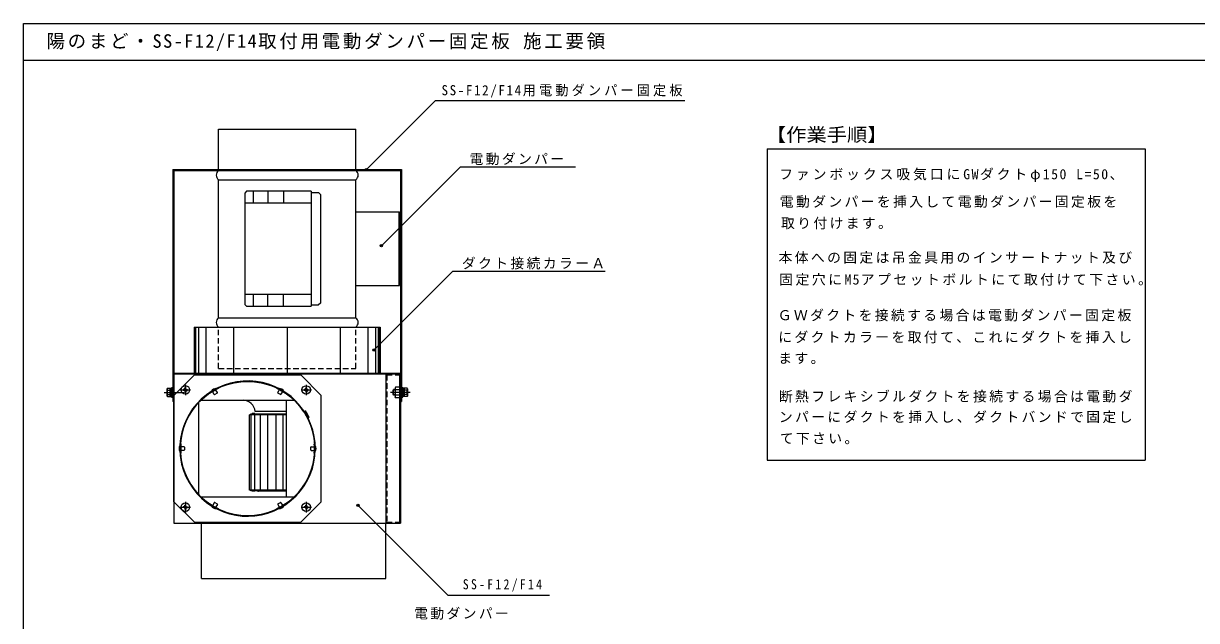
# Model space of a CAD drawing. Units: millimetres at full size, sheet at 1:5; details may follow other scales. Extents: x -3176 to 3044, y -1273 to 1617.
# Drawn here: x 1024 to 2297, y -517 to 132 of the extents above; entities that cross this region are included whole.
import ezdxf
from ezdxf.enums import TextEntityAlignment as Align

# ---------------------------------------------------------------- set-up
doc = ezdxf.new("R2010")
doc.units = ezdxf.units.MM
doc.header["$LTSCALE"] = 5
doc.header["$PDMODE"] = 32
doc.header["$PDSIZE"] = 2.5
for name, pattern in [('CHAIN1', [8, 5, -1, 1, -1]), ('CHAIN2', [12, 9, -1, 1, -1]), ('DASHED1', [1.8, 1.2, -0.6])]:
    doc.linetypes.add(name, pattern=pattern)
doc.layers.add('0-0', color=7, linetype='Continuous')
doc.layers.add('F-0', color=2, linetype='Continuous')
doc.styles.add('ＭＳ ゴシック', font='')
doc.styles.get('ＭＳ ゴシック').set_extended_font_data('MS Gothic')

msp = doc.modelspace()

# ---------------------------------------------------------------- linework, layer by layer
at = {"layer": '0-0', "color": 4}
for p, q in [((1395.905, -27.143), (1470.536, 47.488)), ((1741.547, 47.488), (1470.536, 47.488)), ((1412.273, -109.911), (1497.878, -24.306)), ((1497.878, -24.306), (1622.92, -24.306)), ((1404.041, -223.183), (1489.647, -137.577)), ((1489.647, -137.577), (1654.827, -137.577)), ((1209.486, -248.143), (1209.486, -198.143)), ((1209.986, -248.143), (1209.986, -198.143)), ((1210.986, -248.143), (1210.986, -198.143)), ((1213.986, -248.143), (1213.986, -198.143)), ((1221.986, -248.143), (1221.986, -198.143)), ((1251.986, -248.143), (1251.986, -198.143)), ((1309.988, -198.143), (1309.988, -248.143)), ((1367.99, -248.143), (1367.99, -198.143)), ((1397.99, -248.143), (1397.99, -198.143)), ((1405.99, -248.143), (1405.99, -198.143)), ((1408.99, -248.143), (1408.99, -198.143)), ((1409.99, -248.143), (1409.99, -198.143)), ((1410.49, -248.143), (1410.49, -198.143)), ((1179.586, -265.143), (1179.943, -264.524)), ((1179.586, -273.143), (1179.586, -265.143)), ((1179.943, -264.524), (1183.086, -264.524)), ((1179.943, -266.833), (1183.086, -266.833)), ((1183.086, -273.762), (1183.086, -264.524)), ((1183.086, -273.743), (1183.086, -264.543)), ((1183.086, -264.543), (1184.386, -264.543)), ((1184.386, -264.143), (1184.386, -274.143)), ((1185.386, -264.143), (1184.386, -264.143)), ((1184.386, -273.743), (1184.386, -264.543)), ((1185.386, -274.143), (1185.386, -264.143)), ((1198.386, -265.993), (1197.267, -266.01)), ((1198.386, -267.006), (1197.267, -266.989)), ((1198.386, -265.993), (1198.792, -265.805)), ((1198.386, -267.006), (1198.792, -267.194)), ((1198.98, -265.399), (1198.792, -265.805)), ((1198.98, -267.6), (1198.792, -267.194)), ((1198.98, -265.399), (1198.997, -264.28)), ((1199.992, -265.399), (1199.976, -264.28)), ((1199.992, -265.399), (1200.181, -265.805)), ((1199.992, -267.6), (1200.181, -267.194)), ((1200.586, -265.993), (1200.181, -265.805)), ((1200.586, -267.006), (1200.181, -267.194)), ((1200.586, -265.993), (1201.705, -266.01)), ((1200.586, -267.006), (1201.705, -266.989)), ((1235.153, -265.006), (1234.902, -264.571)), ((1298.82, -265.006), (1299.07, -264.571)), ((1329.526, -265.993), (1328.406, -266.01)), ((1329.526, -267.006), (1328.406, -266.989)), ((1329.526, -265.993), (1329.931, -265.805)), ((1329.526, -267.006), (1329.931, -267.194)), ((1330.12, -265.399), (1329.931, -265.805)), ((1330.12, -267.6), (1329.931, -267.194)), ((1330.12, -265.399), (1330.136, -264.28)), ((1331.132, -265.399), (1331.115, -264.28)), ((1331.132, -265.399), (1331.32, -265.805)), ((1331.132, -267.6), (1331.32, -267.194)), ((1331.726, -265.993), (1331.32, -265.805)), ((1331.726, -267.006), (1331.32, -267.194)), ((1331.726, -265.993), (1332.845, -266.01)), ((1331.726, -267.006), (1332.845, -266.989)), ((1424.886, -266.684), (1425.428, -266.143)), ((1424.886, -271.601), (1424.886, -266.684)), ((1426.986, -266.684), (1424.886, -266.684)), ((1425.428, -272.143), (1425.428, -266.143)), ((1426.986, -266.143), (1425.428, -266.143)), ((1426.986, -264.243), (1426.986, -274.043)), ((1431.986, -266.256), (1427.49, -266.256)), ((1431.986, -263.369), (1431.986, -274.916)), ((1434.586, -264.143), (1434.586, -274.143)), ((1435.586, -264.143), (1434.586, -264.143)), ((1435.586, -274.143), (1435.586, -264.143)), ((1435.586, -264.543), (1435.586, -273.743)), ((1436.886, -264.543), (1435.586, -264.543)), ((1440.029, -264.524), (1436.886, -264.524)), ((1436.886, -264.524), (1436.886, -273.762)), ((1436.886, -264.543), (1436.886, -273.743)), ((1440.029, -266.833), (1436.886, -266.833)), ((1440.386, -265.143), (1440.029, -264.524)), ((1440.386, -265.143), (1440.386, -273.143)), ((1179.586, -273.143), (1179.943, -273.762)), ((1179.943, -271.452), (1183.086, -271.452)), ((1179.943, -273.762), (1183.086, -273.762)), ((1183.086, -268.769), (1184.386, -269.117)), ((1183.086, -269.169), (1184.386, -269.517)), ((1183.086, -273.743), (1184.386, -273.743)), ((1183.886, -267.893), (1183.886, -267.893)), ((1183.886, -269.143), (1183.886, -269.143)), ((1184.386, -274.143), (1185.386, -274.143)), ((1198.98, -267.6), (1198.997, -268.719)), ((1199.992, -267.6), (1199.976, -268.719)), ((1226.492, -270.006), (1226.242, -269.571)), ((1307.48, -270.006), (1307.731, -269.571)), ((1330.12, -267.6), (1330.136, -268.719)), ((1331.132, -267.6), (1331.115, -268.719)), ((1424.886, -269.143), (1424.886, -269.143)), ((1424.886, -270.393), (1424.886, -270.393)), ((1425.428, -272.143), (1424.886, -271.601)), ((1426.986, -271.601), (1424.886, -271.601)), ((1426.986, -272.143), (1425.428, -272.143)), ((1431.986, -272.03), (1427.49, -272.03)), ((1434.586, -274.143), (1435.586, -274.143)), ((1436.886, -269.117), (1435.586, -268.769)), ((1436.886, -269.517), (1435.586, -269.169)), ((1436.886, -273.743), (1435.586, -273.743)), ((1436.086, -269.143), (1436.086, -269.143)), ((1436.086, -270.393), (1436.086, -270.393)), ((1440.029, -271.452), (1436.886, -271.452)), ((1440.029, -273.762), (1436.886, -273.762)), ((1440.386, -273.143), (1440.029, -273.762)), ((1194.659, -325.143), (1194.158, -325.143)), ((1339.314, -325.143), (1339.815, -325.143)), ((1194.659, -335.143), (1194.158, -335.143)), ((1339.314, -335.143), (1339.815, -335.143)), ((1198.386, -393.272), (1197.267, -393.289)), ((1198.386, -394.285), (1197.267, -394.268)), ((1198.386, -393.272), (1198.792, -393.084)), ((1198.386, -394.285), (1198.792, -394.473)), ((1198.98, -392.678), (1198.792, -393.084)), ((1198.98, -394.879), (1198.792, -394.473)), ((1198.98, -392.678), (1198.997, -391.559)), ((1199.992, -392.678), (1199.976, -391.559)), ((1199.992, -392.678), (1200.181, -393.084)), ((1199.992, -394.879), (1200.181, -394.473)), ((1200.586, -393.272), (1200.181, -393.084)), ((1200.586, -394.285), (1200.181, -394.473)), ((1200.586, -393.272), (1201.705, -393.289)), ((1200.586, -394.285), (1201.705, -394.268)), ((1226.492, -390.28), (1226.242, -390.714)), ((1307.48, -390.28), (1307.731, -390.714)), ((1329.526, -393.272), (1328.406, -393.289)), ((1329.526, -394.285), (1328.406, -394.268)), ((1329.526, -393.272), (1329.931, -393.084)), ((1329.526, -394.285), (1329.931, -394.473)), ((1330.12, -392.678), (1329.931, -393.084)), ((1330.12, -394.879), (1329.931, -394.473)), ((1330.12, -392.678), (1330.136, -391.559)), ((1331.132, -392.678), (1331.115, -391.559)), ((1331.132, -392.678), (1331.32, -393.084)), ((1331.132, -394.879), (1331.32, -394.473)), ((1331.726, -393.272), (1331.32, -393.084)), ((1331.726, -394.285), (1331.32, -394.473)), ((1331.726, -393.272), (1332.845, -393.289)), ((1331.726, -394.285), (1332.845, -394.268)), ((1386.666, -391.625), (1484.243, -489.201)), ((1198.98, -394.879), (1198.997, -395.998)), ((1199.992, -394.879), (1199.976, -395.998)), ((1235.153, -395.28), (1234.902, -395.714)), ((1298.82, -395.28), (1299.07, -395.714)), ((1330.12, -394.879), (1330.136, -395.998)), ((1331.132, -394.879), (1331.115, -395.998)), ((1484.243, -489.201), (1594.729, -489.201))]:
    msp.add_line(p, q, dxfattribs=at)
at = {"layer": '0-0'}
for p, q in [((1235.488, 16.857), (1384.488, 16.857)), ((1235.488, -28.143), (1235.488, 16.857)), ((1235.488, -28.143), (1235.488, 16.857)), ((1235.488, 16.857), (1384.488, 16.857)), ((1384.488, -28.143), (1384.488, 16.857)), ((1384.488, -28.143), (1384.488, 16.857)), ((1830.653, -4.506), (1830.653, -342.653)), ((1185.986, -27.143), (1433.986, -27.143)), ((1185.986, -27.143), (1185.986, -279.143)), ((1186.986, -28.143), (1432.986, -28.143)), ((1186.986, -28.143), (1186.986, -279.143)), ((1235.488, -28.143), (1384.488, -28.143)), ((1235.488, -28.143), (1384.488, -28.143)), ((1235.488, -38.143), (1384.488, -38.143)), ((1235.488, -188.143), (1235.488, -38.143)), ((1235.488, -188.143), (1235.488, -38.143)), ((1235.488, -38.143), (1384.488, -38.143)), ((1384.488, -188.143), (1384.488, -38.143)), ((1384.488, -188.143), (1384.488, -38.143)), ((1432.986, -28.143), (1432.986, -279.143)), ((1433.986, -27.143), (1433.986, -279.143)), ((1265.988, -50.643), (1263.988, -52.643)), ((1335.988, -50.643), (1265.988, -50.643)), ((1272.988, -50.643), (1272.988, -63.643)), ((1288.988, -50.643), (1288.988, -63.643)), ((1305.988, -50.643), (1305.988, -63.643)), ((1335.988, -50.643), (1335.988, -175.643)), ((1263.988, -52.643), (1263.988, -173.643)), ((1335.988, -52.143), (1343.988, -52.143)), ((1335.988, -55.143), (1335.988, -95.143)), ((1343.988, -52.143), (1345.988, -54.143)), ((1345.988, -54.143), (1345.988, -172.143)), ((1335.988, -63.643), (1263.988, -63.643)), ((1384.488, -73.143), (1431.988, -73.143)), ((1430.988, -73.143), (1430.988, -153.143)), ((1431.988, -73.143), (1431.988, -153.143)), ((1431.988, -93.143), (1431.988, -133.143)), ((1263.988, -162.643), (1335.988, -162.643)), ((1272.988, -162.643), (1272.988, -175.643)), ((1288.988, -175.643), (1288.988, -162.643)), ((1305.988, -175.643), (1305.988, -162.643)), ((1384.488, -153.143), (1431.988, -153.143)), ((1263.988, -173.643), (1265.988, -175.643)), ((1265.988, -175.643), (1335.988, -175.643)), ((1335.988, -174.143), (1343.988, -174.143)), ((1345.988, -172.143), (1343.988, -174.143)), ((1235.488, -188.143), (1384.488, -188.143)), ((1235.488, -188.143), (1384.488, -188.143)), ((1208.986, -198.143), (1208.986, -248.143)), ((1235.488, -198.143), (1384.488, -198.143)), ((1235.488, -198.143), (1384.488, -198.143)), ((1186.986, -249.143), (1186.986, -248.143)), ((1186.986, -248.143), (1432.986, -248.143)), ((1186.986, -249.143), (1186.986, -411.143)), ((1186.986, -249.143), (1416.986, -249.143)), ((1186.986, -272.465), (1209.308, -250.143)), ((1209.308, -250.143), (1324.664, -250.143)), ((1416.986, -249.143), (1416.986, -411.143)), ((1416.986, -249.143), (1432.986, -249.143)), ((1431.986, -249.143), (1431.986, -411.143)), ((1432.986, -249.143), (1432.986, -248.143)), ((1432.986, -249.143), (1432.986, -411.143)), ((1233.007, -264.89), (1227.465, -268.09)), ((1232.035, -266.606), (1229.437, -268.106)), ((1231.622, -265.69), (1232.131, -266.571)), ((1234.218, -269.387), (1232.718, -266.789)), ((1299.754, -269.387), (1301.254, -266.789)), ((1306.507, -268.09), (1300.965, -264.89)), ((1302.35, -265.69), (1301.842, -266.571)), ((1304.535, -268.106), (1301.937, -266.606)), ((1186.986, -279.143), (1185.986, -279.143)), ((1186.986, -387.821), (1186.986, -272.465)), ((1213.986, -380.342), (1213.986, -279.943)), ((1216.264, -277.643), (1317.708, -277.643)), ((1228.85, -267.29), (1229.359, -268.171)), ((1230.754, -271.387), (1229.254, -268.789)), ((1234.035, -270.07), (1231.437, -271.57)), ((1302.535, -271.57), (1299.937, -270.07)), ((1303.218, -271.387), (1304.718, -268.789)), ((1305.122, -267.29), (1304.613, -268.171)), ((1308.885, -277.643), (1308.885, -382.643)), ((1432.986, -279.143), (1433.986, -279.143)), ((1271.967, -292.043), (1271.967, -292.543)), ((1274.992, -292.043), (1271.967, -292.043)), ((1274.992, -292.043), (1274.992, -292.543)), ((1308.697, -289.843), (1275.106, -289.843)), ((1328.545, -289.983), (1329.434, -289.47)), ((1328.836, -290.392), (1329.684, -289.903)), ((1329.086, -290.825), (1329.519, -290.575)), ((1269.031, -375.159), (1269.031, -293.343)), ((1308.697, -293.343), (1269.031, -293.343)), ((1271.031, -375.159), (1271.031, -293.343)), ((1275.031, -375.159), (1275.031, -293.343)), ((1281.031, -375.159), (1281.031, -293.343)), ((1289.1, -375.159), (1289.1, -293.343)), ((1298.111, -375.159), (1298.111, -293.343)), ((1305.707, -375.159), (1305.707, -293.343)), ((1332.75, -296.215), (1333.184, -295.965)), ((1333, -296.648), (1333.434, -296.398)), ((1193.486, -326.943), (1193.486, -333.343)), ((1193.486, -328.543), (1194.504, -328.543)), ((1194.486, -328.643), (1194.486, -331.643)), ((1197.986, -328.143), (1194.986, -328.143)), ((1198.486, -328.643), (1198.486, -331.643)), ((1335.486, -331.643), (1335.486, -328.643)), ((1335.986, -328.143), (1338.986, -328.143)), ((1340.486, -328.543), (1339.468, -328.543)), ((1339.486, -331.643), (1339.486, -328.643)), ((1340.486, -333.343), (1340.486, -326.943)), ((1193.486, -331.743), (1194.504, -331.743)), ((1197.986, -332.143), (1194.986, -332.143)), ((1335.986, -332.143), (1338.986, -332.143)), ((1340.486, -331.743), (1339.468, -331.743)), ((1830.653, -342.653), (2240.737, -342.653)), ((1308.697, -375.159), (1269.031, -375.159)), ((1270.531, -375.959), (1270.531, -375.159)), ((1308.697, -375.959), (1270.531, -375.959)), ((1271.967, -376.459), (1271.967, -375.959)), ((1274.992, -376.459), (1271.967, -376.459)), ((1274.992, -376.459), (1274.992, -375.959)), ((1277.492, -375.959), (1278.299, -376.425)), ((1308.697, -376.559), (1278.799, -376.559)), ((1209.308, -410.143), (1186.986, -387.821)), ((1216.264, -382.643), (1317.708, -382.643)), ((1227.465, -392.196), (1233.007, -395.396)), ((1228.85, -392.996), (1229.359, -392.114)), ((1230.754, -388.899), (1229.254, -391.497)), ((1229.437, -392.18), (1232.035, -393.68)), ((1231.437, -388.716), (1234.035, -390.216)), ((1231.622, -394.596), (1232.131, -393.714)), ((1234.218, -390.899), (1232.718, -393.497)), ((1299.754, -390.899), (1301.254, -393.497)), ((1299.937, -390.216), (1302.535, -388.716)), ((1300.965, -395.396), (1306.507, -392.196)), ((1302.35, -394.596), (1301.842, -393.714)), ((1301.937, -393.68), (1304.535, -392.18)), ((1303.218, -388.899), (1304.718, -391.497)), ((1305.122, -392.996), (1304.613, -392.114)), ((1186.986, -411.143), (1416.986, -411.143)), ((1216.986, -471.143), (1216.986, -411.143)), ((1416.986, -411.143), (1432.986, -411.143))]:
    msp.add_line(p, q, dxfattribs=at)
at = {"layer": '0-0', "linetype": 'DASHED1'}
for p, q in [((1235.488, -243.143), (1235.488, -198.143)), ((1235.488, -243.143), (1235.488, -198.143)), ((1417.986, -250.143), (1417.986, -410.143)), ((1417.986, -250.143), (1432.986, -250.143)), ((1417.986, -410.143), (1432.986, -410.143))]:
    msp.add_line(p, q, dxfattribs=at)
at = {"layer": '0-0', "color": 4, "linetype": 'CHAIN2'}
for p, q in [((1193.836, -266.499), (1205.136, -266.499)), ((1199.486, -260.849), (1199.486, -272.149)), ((1324.976, -266.499), (1336.276, -266.499)), ((1330.626, -260.849), (1330.626, -272.149)), ((1193.836, -393.779), (1205.136, -393.779)), ((1199.486, -388.129), (1199.486, -399.429)), ((1324.976, -393.779), (1336.276, -393.779)), ((1330.626, -388.129), (1330.626, -399.429))]:
    msp.add_line(p, q, dxfattribs=at)
at = {"layer": '0-0', "color": 4, "linetype": 'CHAIN1'}
for p, q in [((1176.586, -269.143), (1198.086, -269.143)), ((1443.386, -269.143), (1421.886, -269.143))]:
    msp.add_line(p, q, dxfattribs=at)
at = {"layer": '0-0'}
for points in [[(1830.653, -4.506), (2240.737, -4.506), (2240.737, -342.653)], [(1208.986, -198.143), (1410.99, -198.143), (1410.99, -248.143)], [(1209.308, -410.143), (1324.664, -410.143), (1346.986, -387.821), (1346.986, -272.465), (1324.664, -250.143)], [(1270.531, -293.343), (1270.531, -292.543), (1308.697, -292.543)], [(1216.986, -471.143), (1416.986, -471.143), (1416.986, -411.143)]]:
    msp.add_lwpolyline(points, dxfattribs=at)
at = {"layer": '0-0', "linetype": 'DASHED1'}
msp.add_lwpolyline([(1235.488, -243.143), (1384.488, -243.143), (1384.488, -198.143)], dxfattribs=at)
msp.add_lwpolyline([(1235.488, -243.143), (1384.488, -243.143), (1384.488, -198.143)], dxfattribs=at)
at = {"layer": '0-0', "color": 4}
for points in [[(1431.986, -263.369), (1427.49, -263.369), (1426.986, -264.243)], [(1431.986, -274.916), (1427.49, -274.916), (1426.986, -274.043)]]:
    msp.add_lwpolyline(points, dxfattribs=at)
at = {"layer": '0-0'}
msp.add_circle((1266.986, -330.143), 73, dxfattribs=at)
at = {"layer": '0-0', "color": 4}
for centre in [(1199.486, -266.499), (1330.626, -266.499), (1199.486, -393.779), (1330.626, -393.779)]:
    msp.add_circle(centre, 4.65, dxfattribs=at)
at = {"layer": '0-0'}
for centre, radius, start, end in [((1239.238, -33.143), 6.25, 126.8699, 233.1301), ((1239.238, -33.143), 6.25, 126.8699, 233.1301), ((1380.738, -33.143), 6.25, 306.8699, 53.1301), ((1380.738, -33.143), 6.25, 306.8699, 53.1301), ((1239.238, -193.143), 6.25, 126.8699, 233.1301), ((1239.238, -193.143), 6.25, 126.8699, 233.1301), ((1380.738, -193.143), 6.25, 306.8699, 53.1301), ((1380.738, -193.143), 6.25, 306.8699, 53.1301), ((1266.986, -330.143), 73.5, 33.11968, 27.28905), ((1266.986, -330.143), 73, 33.11968, 31.65388), ((1233.236, -271.686), 6.8, 91.92751, 148.07248), ((1232.285, -267.039), 0.5, 30, 120), ((1300.736, -271.686), 6.8, 31.92751, 88.07248), ((1301.687, -267.039), 0.5, 60, 150), ((1229.687, -268.539), 0.5, 120, 210), ((1231.187, -271.137), 0.5, 210, 300), ((1233.785, -269.637), 0.5, 300, 30), ((1262.131, -290.643), 13, 3.52812, 90), ((1300.187, -269.637), 0.5, 150, 240), ((1302.785, -271.137), 0.5, 240, 330), ((1304.285, -268.539), 0.5, 330, 60), ((1328.545, -289.983), 0.5, 213.11968, 300), ((1329.086, -290.825), 0.5, 120, 212.33925), ((1266.986, -330.143), 73, 31.65388, 32.33925), ((1266.986, -330.143), 73.5, 27.28905, 32.33925), ((1329.519, -290.575), 0.5, 32.32344, 120), ((1329.684, -289.903), 0.5, 32.69274, 120), ((1266.986, -330.143), 74, 27.28905, 32.32344), ((1266.986, -330.143), 74.5, 27.30726, 32.69274), ((1266.986, -330.143), 75, 27.30726, 32.69274), ((1332.75, -296.215), 0.5, 207.28905, 300), ((1333.184, -295.965), 0.5, 300, 27.30726), ((1199.486, -330.143), 6.8, 151.92751, 208.07248), ((1194.986, -328.643), 0.5, 90, 180), ((1197.986, -328.643), 0.5, 0, 90), ((1335.986, -328.643), 0.5, 90, 180), ((1338.986, -328.643), 0.5, 0, 90), ((1334.486, -330.143), 6.8, 331.92751, 28.07248), ((1194.986, -331.643), 0.5, 180, 270), ((1197.986, -331.643), 0.5, 270, 0), ((1335.986, -331.643), 0.5, 180, 270), ((1338.986, -331.643), 0.5, 270, 0), ((1278.799, -375.559), 1, 240.0001, 269.99998), ((1233.236, -388.6), 6.8, 211.92751, 268.07248), ((1229.687, -391.747), 0.5, 150, 240), ((1231.187, -389.149), 0.5, 60, 150), ((1232.285, -393.247), 0.5, 240, 330), ((1233.785, -390.649), 0.5, 330, 60), ((1300.187, -390.649), 0.5, 120, 210), ((1300.736, -388.6), 6.8, 271.92751, 328.07248), ((1301.687, -393.247), 0.5, 210, 300), ((1302.785, -389.149), 0.5, 30, 120), ((1304.285, -391.747), 0.5, 300, 30)]:
    msp.add_arc(centre, radius, start, end, dxfattribs=at)
at = {"layer": '0-0', "color": 4}
for centre, radius, start, end in [((1181.631, -265.679), 2.045, 145.61575, 214.38423), ((1187.229, -269.143), 7.643, 162.41203, 197.58795), ((1199.486, -266.499), 2.273, 167.56227, 192.43774), ((1199.486, -266.499), 2.273, 77.56227, 102.43774), ((1199.486, -266.499), 2.273, 347.56227, 12.43774), ((1266.986, -330.143), 72.5, 116.04543, 123.95457), ((1266.986, -330.143), 72.5, 56.04543, 63.95457), ((1330.626, -266.499), 2.273, 167.56227, 192.43774), ((1330.626, -266.499), 2.273, 77.56227, 102.43774), ((1330.626, -266.499), 2.273, 347.56227, 12.43774), ((1429.6, -264.813), 2.556, 145.61586, 214.38412), ((1436.597, -269.143), 9.553, 162.41209, 197.58789), ((1438.341, -265.679), 2.045, 325.61575, 34.38423), ((1432.743, -269.143), 7.643, 342.41203, 17.58795), ((1181.631, -272.607), 2.045, 145.61575, 214.38423), ((1199.486, -266.499), 2.273, 257.56227, 282.43774), ((1330.626, -266.499), 2.273, 257.56227, 282.43774), ((1429.6, -273.473), 2.556, 145.61586, 214.38412), ((1438.341, -272.607), 2.045, 325.61575, 34.38423), ((1266.986, -330.143), 72.5, 176.04543, 183.95457), ((1266.986, -330.143), 72.5, 356.04543, 3.95457), ((1199.486, -393.779), 2.273, 167.56227, 192.43774), ((1199.486, -393.779), 2.273, 77.56227, 102.43774), ((1199.486, -393.779), 2.273, 347.56227, 12.43774), ((1266.986, -330.143), 72.5, 236.04543, 243.95457), ((1266.986, -330.143), 72.5, 296.04543, 303.95457), ((1330.626, -393.779), 2.273, 167.56227, 192.43774), ((1330.626, -393.779), 2.273, 77.56227, 102.43774), ((1330.626, -393.779), 2.273, 347.56227, 12.43774), ((1199.486, -393.779), 2.273, 257.56227, 282.43774), ((1330.626, -393.779), 2.273, 257.56227, 282.43774)]:
    msp.add_arc(centre, radius, start, end, dxfattribs=at)
at = {"layer": '0-0', "color": 5}
for p in [(1395.905, -27.143), (1412.273, -109.911), (1404.041, -223.183), (1386.666, -391.625)]:
    msp.add_point(p, dxfattribs=at)
at = {"layer": 'F-0', "color": 5}
for p, q in [((1023.825, 131.523), (3043.825, 131.523)), ((1023.825, -1273.477), (1023.825, 131.523)), ((1023.825, 91.523), (3043.825, 91.523))]:
    msp.add_line(p, q, dxfattribs=at)

# ---------------------------------------------------------------- texts
at = {"layer": '0-0', "style": 'ＭＳ ゴシック', "width": 1.1}
msp.add_text('【作業手順】', height=14.66, dxfattribs=at).set_placement((1829.381, -1.008), align=Align.BOTTOM_LEFT)
at = {"layer": '0-0', "char_height": 11, "attachment_point": 7, "style": 'ＭＳ ゴシック'}
for s, insert in [('\\T1.24;\\W0.95;SS-F12/F14用電動ダンパー固定板', (1477.395, 50.839)), ('\\T1.17;電動ダンパー', (1507.749, -22.333)), ('\\T1.21;ファンボックス吸気口にGWダクトφ150\\~L=50、', (1843.771, -40.655)), ('\\T1.17;電動ダンパーを挿入して電動ダンパー固定板を', (1844.429, -68.732)), ('\\T1.17;取り付けます。', (1845.763, -92.058)), ('\\T1.17;ダクト接続カラーＡ', (1499.518, -135.604)), ('\\T1.17;本体への固定は吊金具用のインサートナット及び', (1843.088, -129.394)), ('\\T1.18;固定穴にM5アプセットボルトにて取付けて下さい。', (1843.771, -153.285)), ('\\T1.17;ＧＷダクトを接続する場合は電動ダンパー固定板', (1842.186, -192.047)), ('\\T1.17;にダクトカラーを取付て、これにダクトを挿入し', (1842.78, -215.8)), ('\\T1.17;ます。', (1842.78, -238.366)), ('\\T1.17;断熱フレキシブルダクトを接続する場合は電動ダ', (1843.426, -280.286)), ('\\T1.17;ンパーにダクトを挿入し、ダクトバンドで固定し', (1843.426, -302.543)), ('\\T1.17;て下さい。', (1844.368, -325.735)), ('\\T1.39;\\W0.85;SS-F12/F14', (1500.513, -485.689)), ('\\T1.17;電動ダンパー', (1447.695, -515.925))]:
    msp.add_mtext(s, dxfattribs=dict(at, insert=insert))
at = {"layer": 'F-0', "color": 7, "insert": (1048.825, 101.523), "char_height": 14.66, "attachment_point": 7, "style": 'ＭＳ ゴシック'}
msp.add_mtext('\\T1.15;陽のまど・SS-F12/F14取付用電動ダンパー固定板\\~施工要領', dxfattribs=at)

doc.saveas('drawing.dxf')
